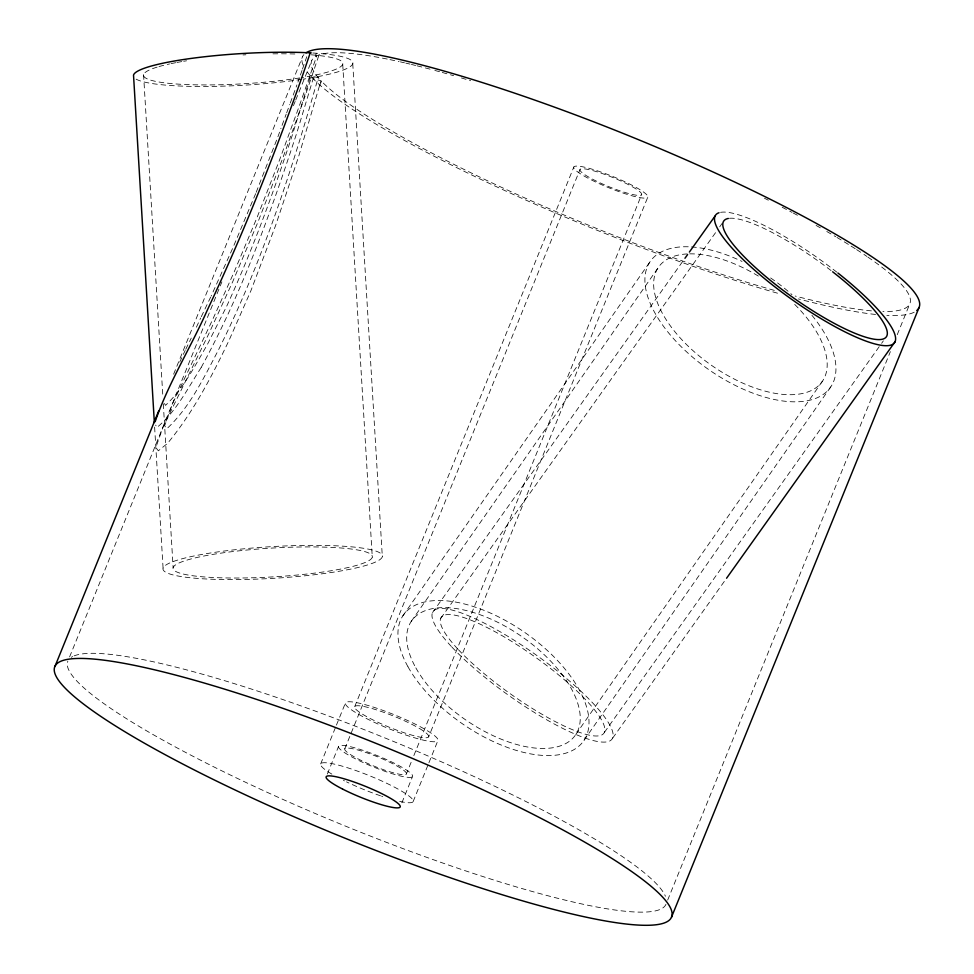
<?xml version="1.0" encoding="UTF-8"?>
<svg xmlns="http://www.w3.org/2000/svg" width="974" height="974" viewBox="0 0 974 974"><rect width="100%" height="100%" fill="white"/><g stroke="black" fill="none" stroke-linecap="round" stroke-linejoin="round"><path stroke-width="0.73" stroke-dasharray="4.87 3.65" d="M201.204 367.429C241.954 292.882 270.809 212.661 297.058 132.074L313.153 78.724L320.994 80.708L298.543 156.814L275.593 225.542L250.854 290.849L229 340.462C211.784 376.536 193.095 412.404 167.552 443.353L158.348 450.804L155.852 447.443L163.084 427.026L208.838 333.717L232.786 281.535L257.879 222.242L282.375 159.212L304.631 97.437L319.046 54.885L316.197 53.387L315.746 55.238L316.793 55.81L299.615 105.107L279.343 160.527L257.075 217.446L234.308 271.624L212.588 319.716L172.532 403.76L164.63 425.833L166.895 428.682C189.626 407.509 203.529 378.338 217.872 351.09C261.495 264.1 291.628 171.034 318.218 77.628L310.596 76.033A332.791 49.759 22.1 0 1 305.97 70.238M302.013 70.457L297.947 82.133M302.488 69.081L306.773 56.699M277.919 136.737L281.036 128.166M282.058 125.354L286.161 114.201M286.673 112.801L289.753 104.437M290.264 103.037L296.924 84.921M256.199 192.268L277.383 138.125M173.64 374.174L302.512 56.784M69.592 656.926L221.889 281.888M293.442 105.655L295.159 101.43M295.731 100.018L311.765 60.546M319.679 85.639L321.469 81.219L317.926 77.275A322.808 48.274 22.1 0 1 316.501 55.944L319.703 54.654A322.808 48.274 22.1 0 1 388.687 59.365M320.677 763.908L335.872 726.494M336.432 725.106L345.441 702.936M327.337 774.05L338.599 746.327M354.682 706.698L573.808 167.065M344.759 748.848L579.993 169.537M406.401 773.928A33.274 4.98 22.1 0 0 361.938 751.185A33.274 4.98 22.1 0 0 358.395 759.05A33.274 4.98 22.1 0 0 406.401 773.928L411.552 761.254M413.84 755.605L641.635 194.63A33.274 4.98 22.1 0 0 597.172 171.874A33.274 4.98 22.1 0 0 593.629 179.74A33.274 4.98 22.1 0 0 641.635 194.63M401.885 802.771L412.574 776.448A39.934 5.966 22.1 0 0 359.211 749.14A39.934 5.966 22.1 0 0 354.962 758.576A39.934 5.966 22.1 0 0 412.574 776.448M428.67 736.807A39.934 5.966 22.1 0 0 375.307 709.51A39.934 5.966 22.1 0 0 371.057 718.946A39.934 5.966 22.1 0 0 428.67 736.807L647.783 197.174A39.934 5.966 22.1 0 0 594.432 169.878A39.934 5.966 22.1 0 0 590.183 179.313A39.934 5.966 22.1 0 0 647.783 197.174M413.159 801.553L428.341 764.127M428.913 762.752L437.91 740.569A49.918 7.463 22.1 0 0 371.216 706.442A49.918 7.463 22.1 0 0 365.907 718.24A49.918 7.463 22.1 0 0 437.91 740.569M667.677 900.073L890.37 351.638M897.237 334.715L909.838 303.705M255.651 193.656L232.871 247.846L211.175 296.059M196.383 327.215L200.681 317.999M179.727 362.072L185.182 350.457M201.301 316.696L210.64 297.143M185.791 349.228L191.245 338.088M201.18 367.515C187.726 388.309 176.257 411.527 156.96 427.464L155.657 425.102M402.846 615.848L649.816 262.091M411.15 621.546L658.107 267.789M575.756 734.53L822.726 380.773M584.059 740.228L831.029 386.471M432.541 612.549L684.077 259.51M440.796 618.295L716.158 231.812M719.689 226.857L722.343 223.131M604.464 732.29L880.715 344.565M881.604 343.323L883.357 340.851M612.719 738.049L725.691 579.481M164.436 403.492L165.495 405.342C183.526 388.626 194.776 365.956 207.158 344.93L226.613 306.42C252.071 250.939 273.146 193.619 292.139 135.642L310.596 76.033L314.639 80.233A332.791 49.759 22.1 0 0 779.395 293.734M352.758 63.602L382.319 556.678A109.904 15.864 -3.4 0 1 213.915 579.311A109.904 15.864 -3.4 0 1 221.877 551.345A109.904 15.864 -3.4 0 1 382.319 556.678M342.714 64.126L372.275 557.201A99.835 14.415 -3.4 0 1 219.296 577.765A99.835 14.415 -3.4 0 1 226.54 552.355A99.835 14.415 -3.4 0 1 372.275 557.201M143.568 74.608L162.853 396.248M163.303 403.833L173.129 567.684M154.623 427.111L163.084 568.207M914.196 312.204A332.791 49.759 22.1 0 1 886.815 315.369M875.577 314.468A332.791 49.759 22.1 0 1 798.412 298.921M303.06 65.075A332.791 49.759 22.1 0 1 303.888 54.641M311.278 54.824A99.835 14.415 -3.4 0 1 301.161 77.701M299.724 77.932A99.835 14.415 -3.4 0 1 175.21 83.91A99.835 14.415 -3.4 0 1 157.313 67.072M158.993 66.573A99.835 14.415 -3.4 0 1 169.561 63.943M171.059 63.627A99.835 14.415 -3.4 0 1 175.685 62.701M176.964 62.458A99.835 14.415 -3.4 0 1 182.321 61.496M183.709 61.265A99.835 14.415 -3.4 0 1 186.558 60.802M243.001 54.934A99.835 14.415 -3.4 0 1 245.886 54.775M272.951 53.838A99.835 14.415 -3.4 0 1 295.183 53.996M665.948 904.31A322.808 48.274 22.1 0 1 347.888 827.096A322.808 48.274 22.1 0 1 67.876 661.151M71.297 657.316A322.808 48.274 22.1 0 1 72.624 656.549M74.134 655.867A322.808 48.274 22.1 0 1 385.947 738.353A322.808 48.274 22.1 0 1 665.425 896.263M331.866 774.123A49.918 7.463 22.1 0 1 335.884 764.48A49.918 7.463 22.1 0 1 400.667 790.571A49.918 7.463 22.1 0 1 399.364 801.31M382.733 796.549A49.918 7.463 22.1 0 1 381.638 796.172M380.53 795.807A49.918 7.463 22.1 0 1 346.525 781.879M344.455 780.88A49.918 7.463 22.1 0 1 343.445 780.381M867.858 257.075A322.808 48.274 22.1 0 1 882.894 311.522M871.438 310.864A322.808 48.274 22.1 0 1 795.174 296.047M774.342 290.386A322.808 48.274 22.1 0 1 321.469 81.219M389.953 59.633A322.808 48.274 22.1 0 1 399.072 61.581M400.411 61.886A322.808 48.274 22.1 0 1 404.466 62.811M405.829 63.127A322.808 48.274 22.1 0 1 409.993 64.101M411.393 64.442A322.808 48.274 22.1 0 1 415.642 65.477M417.079 65.83A322.808 48.274 22.1 0 1 432.419 69.787M434.842 70.445A322.808 48.274 22.1 0 1 440.991 72.113M442.245 72.466A322.808 48.274 22.1 0 1 453.616 75.68M461.384 77.944A322.808 48.274 22.1 0 1 470.612 80.72M764.48 198.27A322.808 48.274 22.1 0 1 768.34 200.206M782.183 207.255A322.808 48.274 22.1 0 1 791.935 212.344M793.128 212.977A322.808 48.274 22.1 0 1 799.045 216.118M816.078 225.432A322.808 48.274 22.1 0 1 821.496 228.488M826.78 231.508A322.808 48.274 22.1 0 1 835.704 236.719M836.946 237.449A322.808 48.274 22.1 0 1 849.973 245.399M851.106 246.105A322.808 48.274 22.1 0 1 855.525 248.918M856.609 249.612A322.808 48.274 22.1 0 1 862.891 253.727M863.914 254.397A322.808 48.274 22.1 0 1 866.884 256.418M729.489 218.298A99.835 22.171 35.5 0 1 831.528 270.918M720.59 212.356A109.904 24.411 35.5 0 1 836.727 272.087M312.788 52.998A109.904 15.864 -3.4 0 1 303.243 79.138M301.721 79.369A109.904 15.864 -3.4 0 1 136.068 79.113M794.699 304.399A99.835 50.222 34.9 0 1 803.355 393.277A99.835 50.222 34.9 0 1 675.664 332.682A99.835 50.222 34.9 0 1 688.265 253.885M689.677 253.849A99.835 50.222 34.9 0 1 758.868 276.385M811.902 315.272A109.904 55.287 34.9 0 1 799.654 401.69A109.904 55.287 34.9 0 1 662.283 324.61A109.904 55.287 34.9 0 1 689.945 246.848M691.479 246.933A109.904 55.287 34.9 0 1 742.03 261.422M770.641 277.967A109.904 55.287 34.9 0 1 791.972 294.659M458.437 649.719A99.835 22.171 35.5 0 0 599.363 735.747A99.835 22.171 35.5 0 0 510.084 640.429A99.835 22.171 35.5 0 0 458.437 649.719M451.96 647.138A109.904 24.411 35.5 0 0 607.094 741.835A109.904 24.411 35.5 0 0 508.818 636.923A109.904 24.411 35.5 0 0 451.96 647.138M415.837 667.847A99.835 50.222 34.9 0 0 565.845 743.503A99.835 50.222 34.9 0 0 498.676 622.776A99.835 50.222 34.9 0 0 415.837 667.847M408.009 666.813A109.904 55.287 34.9 0 0 573.15 750.102A109.904 55.287 34.9 0 0 499.199 617.199A109.904 55.287 34.9 0 0 408.009 666.813"/><path stroke-width="1.46" d="M155.146 421.705C168.514 382.77 190.855 347.523 207.401 309.927C243.67 232.993 274.985 153.855 303.206 73.647L310.182 53.01L309.647 53.326M54.921 666.533L158.689 410.967M671.488 917.216A332.791 49.759 22.1 0 0 226.053 689.592A332.791 49.759 22.1 0 0 192.073 768.827A332.791 49.759 22.1 0 0 671.488 917.216L919.079 307.467M684.966 258.268L687.607 254.555M689.373 252.071L714.965 216.155M726.567 578.239L895.143 341.643M154.355 422.558L133.523 75.132A109.904 15.864 -3.4 0 1 197.466 57.6A109.904 15.864 -3.4 0 1 311.29 52.913M306.031 52.827A332.791 49.759 22.1 0 1 657.426 147.573A332.791 49.759 22.1 0 1 916.729 310.548M832.648 271.795A99.835 22.171 35.5 0 1 882.347 339.232A99.835 22.171 35.5 0 1 775.974 284.834A99.835 22.171 35.5 0 1 728.333 218.456M837.884 273A109.904 24.411 35.5 0 1 890.09 345.32A109.904 24.411 35.5 0 1 775.182 287.099A109.904 24.411 35.5 0 1 718.995 212.758M342.58 789.062A39.934 5.966 22.1 0 0 400.192 806.935A39.934 5.966 22.1 0 0 346.829 779.626A39.934 5.966 22.1 0 0 342.58 789.062"/></g></svg>
